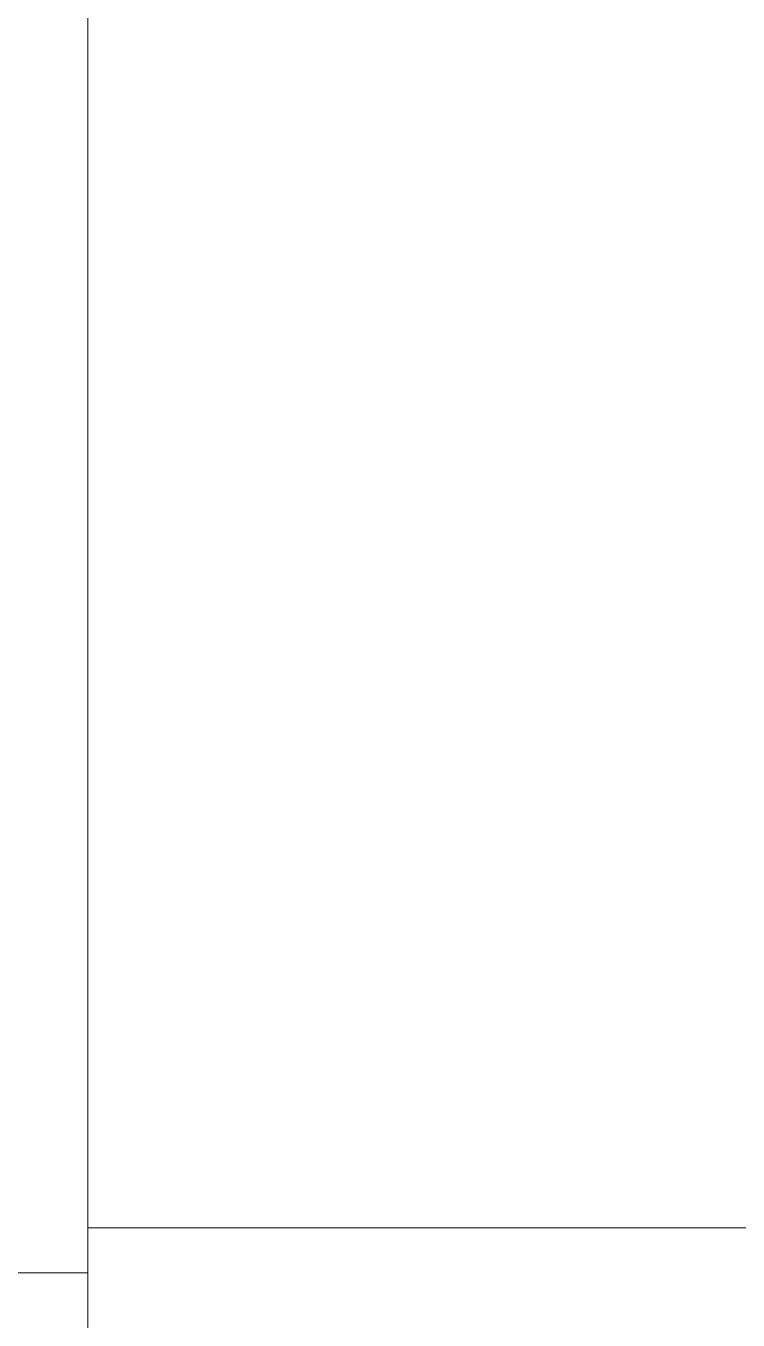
# Model space of a CAD drawing. Header units: millimetres. Extents: x -220592 to 404889, y -217665 to 38245.
# Drawn here: x 7569.36 to 7585.21, y -47996.58 to -47967.79 of the extents above; entities that cross this region are included whole.
import ezdxf

# ---------------------------------------------------------------- set-up
doc = ezdxf.new("R2010")
doc.units = ezdxf.units.MM
doc.linetypes.add('XKITLINE00', pattern=[0])
doc.layers.add('000 - 0_HIDE_OBJ_FRAMING_DEF_SUB_1', color=1, linetype='Continuous')

# ---------------------------------------------------------------- blocks, each defined once
blk = doc.blocks.new('*A13471')
at = {"layer": '000 - 0_HIDE_OBJ_FRAMING_DEF_SUB_1', "linetype": 'XKITLINE00', "lineweight": 0}
blk.add_line((-166.903352, 214.690805), (-166.903352, 242.6885), dxfattribs=at)
blk = doc.blocks.new('*A13473')
at = {"layer": '000 - 0_HIDE_OBJ_FRAMING_DEF_SUB_1', "linetype": 'XKITLINE00', "lineweight": 0}
blk.add_line((-166.903352, 214.690805), (-166.903349, 247.090805), dxfattribs=at)
blk = doc.blocks.new('*A14626')
at = {"layer": '000 - 0_HIDE_OBJ_FRAMING_DEF_SUB_1', "linetype": 'XKITLINE00', "lineweight": 0}
for p, q in [((-166.903349, 214.690805), (-166.903349, 215.690805)), ((-166.903349, 215.690805), (-87.063349, 215.690805))]:
    blk.add_line(p, q, dxfattribs=at)
blk = doc.blocks.new('*A14683')
at = {"layer": '000 - 0_HIDE_OBJ_FRAMING_DEF_SUB_1', "linetype": 'XKITLINE00', "lineweight": 0}
for p, q in [((-170.903349, 214.690805), (-166.903349, 214.690805)), ((-170.903349, 212.690805), (-170.903349, 214.690805)), ((-166.903349, 214.690805), (-166.903349, 212.690805)), ((-166.903349, 212.690805), (-170.903349, 212.690805))]:
    blk.add_line(p, q, dxfattribs=at)

msp = doc.modelspace()

# ---------------------------------------------------------------- block references
at = {"lineweight": 0}
for name in ['*A13471', '*A13473', '*A14626', '*A14683']:
    msp.add_blockref(name, (7737.6457, -48210.2152), dxfattribs=at)

doc.saveas('drawing.dxf')
